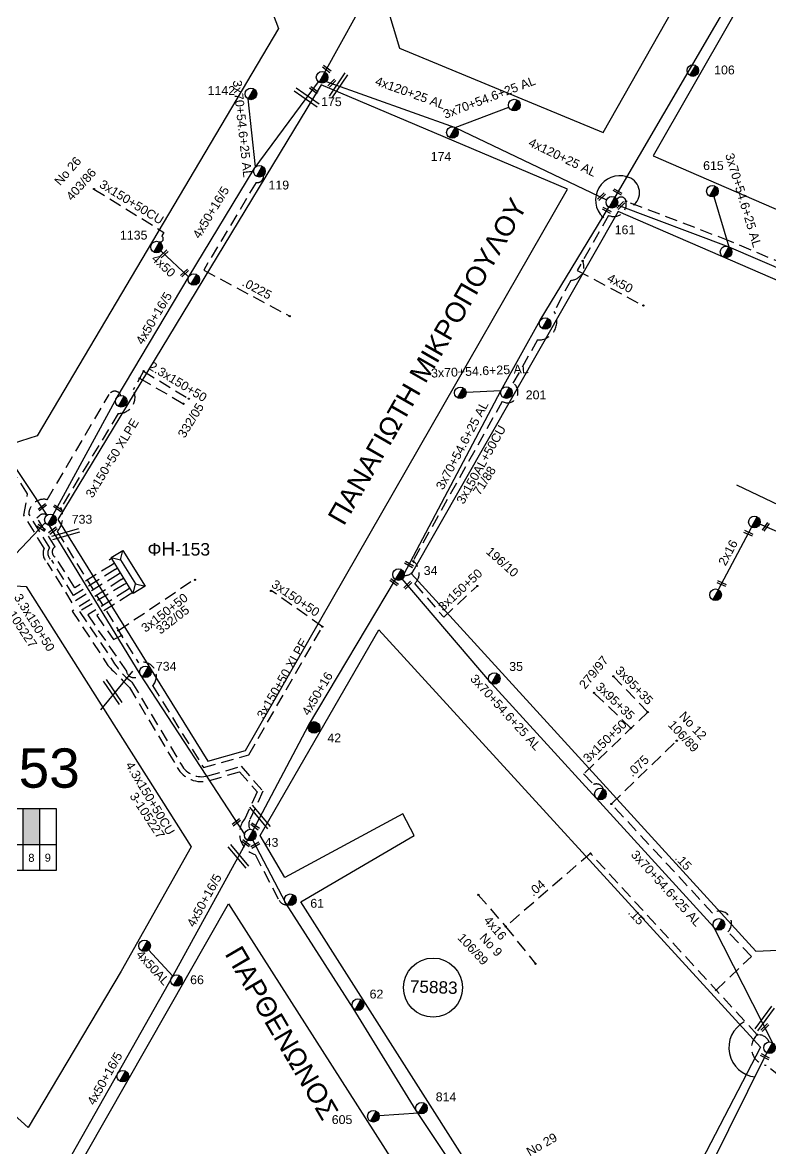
# Model space of a CAD drawing. Header units: millimetres. Extents: x 7477 to 9676, y 1828 to 2857.
# Drawn here: x 8486.6 to 8638.7, y 2228.9 to 2457.9 of the extents above; entities that cross this region are included whole.
import ezdxf
from ezdxf.enums import TextEntityAlignment as Align

# ---------------------------------------------------------------- set-up
doc = ezdxf.new("R2010")
doc.units = ezdxf.units.MM
doc.linetypes.add('DASHED', pattern=[19.05, 12.7, -6.35])
for name, color, linetype, lineweight in [('.0225', 7, 'DASHED', 30), ('.04', 7, 'DASHED', 30), ('.075', 7, 'Continuous', 30), ('.15', 7, 'Continuous', 30), ('2x16', 7, 'Continuous', 30), ('3x150+50', 7, 'Continuous', 30), ('3x150+50 XLPE', 7, 'SYN_LINE', 30), ('3x150+50CU', 7, 'Continuous', 30), ('3x150AL+50CU', 7, 'Continuous', 30), ('3x150AL+50CUXLPE', 7, 'Continuous', 30), ('3x70+54.6+25 AL', 7, 'SYN_LINE', 30), ('3x95+35', 7, 'Continuous', 30), ('4x120+25 AL', 7, 'SYN_LINE', 30), ('4x16', 7, 'Continuous', 30), ('4x50', 7, 'Continuous', 30), ('4x50+16', 7, 'Continuous', 30), ('4x50+16_5', 7, 'Continuous', 30), ('4x50+16AL', 7, 'Continuous', 30), ('4x50AL', 7, 'Continuous', 30), ('text διευθύνσεων', 250, 'Continuous', 30), ('Υπόβαθρο ΔΕΗ', 7, 'Continuous', 30)]:
    doc.layers.add(name, color=color, linetype=linetype, lineweight=lineweight)
for name, color, linetype in [('Pillar OTE', 7, 'Continuous'), ('TEXT ΚΑΛΩΔΙΩΝ', 7, 'Continuous'), ('Άγνωστα', 7, 'Continuous'), ('ΑΓΝΩΣΤΟ ΕΝΑΕΡΙΟ ΚΑΛΩΔΙΟ', 7, 'Continuous'), ('ΑΓΝΩΣΤΟ ΥΠΟΓΕΙΟ ΚΑΛΩΔΙΟ', 7, 'DASHED'), ('Καλώδια ΧΤ   3x150+50CU', 7, 'DASHED'), ('Καλώδια ΧΤ   3x150AL+50CU', 7, 'DASHED'), ('Μηχανική τομή', 7, 'Continuous'), ('Στύλος Ξύλινος', 7, 'Continuous'), ('Στύλος Ξύλινος @ 1', 7, 'Continuous'), ('Στύλος ΦΜ', 7, 'Continuous'), ('Στύλος ΦΜ @ 1', 7, 'Continuous'), ('Συνδέσεις', 7, 'Continuous'), ('Τομή', 7, 'Continuous'), ('Υποσταθμός πόλεως', 7, 'Continuous')]:
    doc.layers.add(name, color=color, linetype=linetype)
doc.styles.add('arial', font='ARIAL.TTF')
doc.styles.get("Standard").update_dxf_attribs({"font": 'ARIAL.TTF'})
doc.linetypes.add('SYN_LINE', pattern='A,0.5,-0.0001,["/\\/\\/\\/",Standard,S=0.1,R=0,X=0,Y=-0.05],-0.25', length=0.7501)

# ---------------------------------------------------------------- blocks, each defined once
blk = doc.blocks.new('ΥΠΑΡΧΩΝ ΤΣΙΜΕΝΤΕΝΙΟΣ ΣΤΥΛΟΣ')
at = {"layer": 'Στύλος ΦΜ'}
blk.add_hatch(color=7, dxfattribs=at).paths.add_polyline_path([(-1.29, -2.28, 0.574793), (2.62, 0, 0.268822), (1.3, 2.27)])
at = {"layer": 'Στύλος ΦΜ', "color": 7}
blk.add_line((-1.29, -2.28), (1.3, 2.27), dxfattribs=at)
blk.add_circle((0, 0), 2.62, dxfattribs=at)
at = {"layer": 'Στύλος ΦΜ', "flags": 4}
for tag, p in [('ΑΡΙΘΜΟΣ', (-4.68, 8.05)), ('ΤΥΠΟΣ', (-4.91, 3.03))]:
    blk.add_attdef(tag, p, '', height=4, dxfattribs=at)
blk = doc.blocks.new('ΥΠΟΣΤΑΘΜΟΣ ΠΟΛΕΩΣ 8 ΑΝΑΧΩΡΗΣΕΩΝ')
at = {"layer": 'Υποσταθμός πόλεως', "linetype": 'Continuous', "ltscale": 40}
for p, q in [((-8.18, -2.82), (-8.18, -4)), ((-5.9, -2.82), (-5.9, -4)), ((-3.55, -2.82), (-3.55, -4)), ((-1.28, -2.82), (-1.28, -4)), ((1.23, -2.82), (1.23, -4)), ((3.56, -2.82), (3.56, -4)), ((6.03, -2.82), (6.03, -4)), ((8.16, -2.82), (8.16, -4))]:
    blk.add_line(p, q, dxfattribs=at)
blk.add_lwpolyline([(-8.57, 2.82), (8.57, 2.82), (8.57, -2.82), (-8.57, -2.82)], close=True, dxfattribs=at)
for points in [[(-5.75, 0), (-8.57, 2.82)], [(5.75, 0), (8.57, 2.82)], [(-8.57, -2.82), (-5.75, 0)], [(-5.75, 0), (5.75, 0)], [(8.57, -2.82), (5.75, 0)]]:
    blk.add_lwpolyline(points, dxfattribs=at)
at = {"layer": 'Υποσταθμός πόλεως', "linetype": 'SYN_LINE', "ltscale": 40, "flags": 1}
for tag, p in [('ΜΕΤΑΣΧΗΜΑΤΙΣΜΟΣ', (9.59, 1.44)), ('ΙΣΧΥΣ', (9.57, -1.35)), ('ΑΡΙΘΜΟΣ', (9.69, -4.07))]:
    blk.add_attdef(tag, p, '', height=1.8, dxfattribs=at)
blk = doc.blocks.new('ΥΠΑΡΧΩΝ ΞΥΛΙΝΟΣ ΣΤΥΛΟΣ')
at = {"layer": 'Στύλος Ξύλινος'}
h = blk.add_hatch(color=7, dxfattribs=at)
h.paths.add_polyline_path([(-2.62, 0, 0.270008), (-1.29, -2.28), (1.3, 2.27, 0.576266)])
h.paths.add_polyline_path([(-1.29, -2.28, 0.574793), (2.62, 0, 0.268822), (1.3, 2.27)])
at = {"layer": 'Στύλος Ξύλινος', "color": 7}
blk.add_line((-1.29, -2.28), (1.3, 2.27), dxfattribs=at)
blk.add_circle((0, 0), 2.62, dxfattribs=at)
at = {"layer": 'Στύλος Ξύλινος', "flags": 4}
for tag, p in [('ΑΡΙΘΜΟΣ', (-4.91, 8.6)), ('ΤΥΠΟΣ', (-4.85, 3.39))]:
    blk.add_attdef(tag, p, '', height=4, dxfattribs=at)
blk = doc.blocks.new('ΜΗΧΑΝΙΚΗ ΤΟΜΗ')
at = {"layer": 'Μηχανική τομή', "ltscale": 40}
for p, q in [((-1.89, 0.78), (5.69, 0.78)), ((-1.89, -0.77), (5.69, -0.77))]:
    blk.add_line(p, q, dxfattribs=at)
blk = doc.blocks.new('ΤΟΜΗ')
at = {"layer": 'Τομή', "ltscale": 40}
for p, q in [((-5.68, 0), (17.06, 0)), ((-5.68, -2.77), (17.06, -2.77))]:
    blk.add_line(p, q, dxfattribs=at)
blk = doc.blocks.new('_ΣΥΝΔΕΣΗ')
at = {"layer": 'Συνδέσεις', "linetype": 'SYN_LINE', "ltscale": 40}
blk.add_hatch(color=256, dxfattribs=at).paths.add_polyline_path([(0.5, -0.01, 1), (-0.5, -0.01, 1)])
at = {"layer": 'Συνδέσεις'}
blk.add_circle((0, -0.01), 0.5, dxfattribs=at)

msp = doc.modelspace()

# ---------------------------------------------------------------- hatches: boundary and pattern name
at = {"layer": 'Καλώδια ΧΤ   3x150AL+50CU', "linetype": 'DASHED', "lineweight": -3, "ltscale": 0.2}
h = msp.add_hatch(color=62, dxfattribs=at)
h.dxf.hatch_style = 1
h.paths.add_polyline_path([(8489.96, 2298.09), (8486.66, 2298.09), (8486.66, 2290.72), (8489.96, 2290.72)])

# ---------------------------------------------------------------- linework, layer by layer
at = {"layer": '.0225', "color": 173, "linetype": 'DASHED', "lineweight": -3, "ltscale": 0.2}
msp.add_lwpolyline([(8535.63, 2426.83, -0.487921), (8534.09, 2425.34), (8523.45, 2407.54), (8540.93, 2398.19)], format="xyb", dxfattribs=at)
at = {"layer": '.04', "color": 1, "linetype": 'DASHED', "lineweight": -3, "ltscale": 0.2}
msp.add_lwpolyline([(8602.08, 2288.93), (8584.83, 2274.06)], dxfattribs=at)
at = {"layer": '.075', "color": 1, "linetype": 'DASHED', "lineweight": -3, "ltscale": 0.2}
msp.add_lwpolyline([(8606.33, 2298.98), (8619.62, 2311.84)], dxfattribs=at)
at = {"layer": '.15', "color": 1, "linetype": 'DASHED', "lineweight": -3, "ltscale": 0.2}
for points in [[(8627.63, 2261.14), (8634.81, 2267.99), (8630.03, 2272.99, 0.908241), (8626.92, 2276.77), (8606.33, 2298.98)], [(8638.42, 2250.6, 0.313615), (8635.99, 2252.05), (8602.08, 2288.93)]]:
    msp.add_lwpolyline(points, format="xyb", dxfattribs=at)
at = {"layer": '2x16', "color": 6, "linetype": 'Continuous', "lineweight": -3, "ltscale": 0.2}
msp.add_lwpolyline([(8634.83, 2355.29), (8628.06, 2342.56)], dxfattribs=at)
at = {"layer": '3x150+50', "color": 62, "linetype": 'DASHED', "lineweight": -3, "ltscale": 0.2}
msp.add_lwpolyline([(8506.03, 2345.66), (8496.74, 2339.9), (8491.7, 2348.04, -0.344717), (8491.03, 2351.01), (8486.87, 2357.73), (8487.66, 2362.07), (8471.95, 2385.68, 0.44109), (8472.3, 2389.56, -1.087891)], format="xyb", dxfattribs=at)
at = {"layer": '3x150+50', "color": 30, "linetype": 'DASHED', "lineweight": -3, "ltscale": 0.2}
for points in [[(8511.23, 2386.98), (8520.41, 2381.4)], [(8510.43, 2385.54), (8519.35, 2380.37)], [(8506.11, 2334.27), (8521.79, 2344.81)], [(8547.57, 2335.03), (8537.16, 2342.4)]]:
    msp.add_lwpolyline(points, dxfattribs=at)
at = {"layer": '3x150+50', "color": 173, "linetype": 'DASHED', "lineweight": -3, "ltscale": 0.2}
msp.add_lwpolyline([(8505.44, 2346.63), (8496.99, 2341.39), (8492.55, 2348.57, -0.456822), (8492.15, 2351.1), (8487.88, 2358, -0.467319), (8491.63, 2360.86), (8504.23, 2382.27, -0.637221), (8506.6, 2382.04)], format="xyb", dxfattribs=at)
at = {"layer": '3x150+50', "color": 6, "linetype": 'DASHED', "lineweight": -3, "ltscale": 0.2}
msp.add_lwpolyline([(8504.81, 2347.63), (8497.22, 2342.92), (8493.4, 2349.09, -0.603161), (8493.22, 2351.28), (8489.55, 2357.19), (8490, 2357.59, -0.325251), (8491.61, 2357.72, -2.268976)], format="xyb", dxfattribs=at)
at = {"layer": '3x150+50', "color": 30, "linetype": 'DASHED', "lineweight": -3, "ltscale": 0.2}
msp.add_lwpolyline([(8566.08, 2348.31, -0.462224), (8566.35, 2343.77), (8572.26, 2336.97), (8579.06, 2343.3)], format="xyb", dxfattribs=at)
at = {"layer": '3x150+50', "color": 151, "linetype": 'DASHED', "lineweight": -3, "ltscale": 0.2}
msp.add_lwpolyline([(8613.72, 2317.68), (8600.64, 2305.08), (8602.71, 2302.93, -0.443595), (8604.68, 2302.04, 22.027892)], format="xyb", dxfattribs=at)
at = {"layer": '3x150+50 XLPE', "color": 30, "linetype": 'DASHED', "lineweight": -3, "ltscale": 0.2}
msp.add_lwpolyline([(8511.23, 2386.98), (8509.14, 2383.19, -0.568018), (8506.08, 2378.41), (8494.4, 2359.24, -0.294129), (8493.65, 2354.36), (8510.19, 2327.68, -0.77468), (8513.06, 2323.05), (8523.4, 2306.38), (8532.64, 2308.99), (8547.57, 2335.03)], format="xyb", dxfattribs=at)
at = {"layer": '3x150+50CU', "color": 173, "linetype": 'DASHED', "lineweight": -3, "ltscale": 0.2}
msp.add_lwpolyline([(8501.14, 2424.03), (8515.37, 2415.2), (8514.92, 2414.48, -0.889443), (8514.38, 2413.3, 335.978565)], format="xyb", dxfattribs=at)
at = {"layer": '3x150+50CU', "color": 27, "linetype": 'DASHED', "lineweight": -3, "ltscale": 0.2}
msp.add_lwpolyline([(8506.69, 2344.6), (8496.74, 2338.21), (8503.99, 2327.13, 0.004605), (8508.37, 2322.66), (8518.06, 2306.43, 0.351022), (8524.62, 2303.75), (8530.72, 2305.51), (8534.29, 2301.42), (8531.87, 2296.07, 0.541761), (8533.89, 2288.68), (8538.76, 2279.42, 0.306806), (8540.48, 2278.5)], format="xyb", dxfattribs=at)
at = {"layer": '3x150+50CU', "color": 151, "linetype": 'DASHED', "lineweight": -3, "ltscale": 0.2}
msp.add_lwpolyline([(8507.31, 2343.6), (8498.19, 2338.14), (8504.71, 2328.51, 0.10664), (8508.86, 2323.78), (8518.92, 2306.94, 0.339336), (8524.28, 2304.69), (8531.06, 2306.64), (8535.47, 2301.6), (8532.78, 2295.66, 0.238157), (8532.86, 2293.83)], format="xyb", dxfattribs=at)
at = {"layer": '3x150+50CU', "color": 85, "linetype": 'DASHED', "lineweight": -3, "ltscale": 0.2}
msp.add_lwpolyline([(8507.96, 2342.56), (8499.86, 2337.42), (8507.76, 2325.98, 0.716963), (8510.51, 2325.41)], format="xyb", dxfattribs=at)
at = {"layer": '3x150+50CU', "color": 30, "linetype": 'DASHED', "lineweight": -3, "ltscale": 0.2}
msp.add_lwpolyline([(8508.52, 2341.65), (8501.69, 2337.31), (8505.11, 2332.41), (8506.73, 2333.25)], dxfattribs=at)
at = {"layer": '3x150AL+50CU', "color": 30, "linetype": 'DASHED', "lineweight": -3, "ltscale": 0.2}
msp.add_lwpolyline([(8600.5, 2409.41, -0.519489), (8598.11, 2405.46), (8594.68, 2399.15, -0.599367), (8591.33, 2393.33), (8586.33, 2384.56, -0.973265), (8584.12, 2380.83), (8566.01, 2348.44, -0.632499), (8564.22, 2345.47, 1.837958)], format="xyb", dxfattribs=at)
at = {"layer": '3x150AL+50CUXLPE', "color": 1, "linetype": 'DASHED', "lineweight": -3, "ltscale": 0.2}
msp.add_lwpolyline([(8705.99, 2166.69), (8714.36, 2161.28), (8726.8, 2180.49), (8720.96, 2185.13), (8718.41, 2184.6), (8697.06, 2201.56), (8692.56, 2201.95), (8657.9, 2229.4, 0.443398), (8652.48, 2233.94), (8637.83, 2245.85, -0.627492), (8635.99, 2252.05, 0.627492)], format="xyb", dxfattribs=at)
at = {"layer": '3x70+54.6+25 AL', "color": 5, "linetype": 'SYN_LINE', "lineweight": -3, "ltscale": 15}
msp.add_lwpolyline([(8548.1, 2447.78), (8557.8, 2465.33)], dxfattribs=at)
at = {"layer": '3x70+54.6+25 AL', "color": 173, "linetype": 'SYN_LINE', "lineweight": -3, "ltscale": 15}
msp.add_lwpolyline([(8534, 2428.52), (8532.48, 2442.36)], dxfattribs=at)
at = {"layer": '3x70+54.6+25 AL', "color": 27, "linetype": 'SYN_LINE', "lineweight": -3, "ltscale": 15}
for points in [[(8574.59, 2436.54), (8585.5, 2440.68)], [(8607.5, 2420.83), (8630.23, 2412.25), (8654.45, 2401.87), (8677.72, 2391.74), (8689.82, 2385.86)]]:
    msp.add_lwpolyline(points, dxfattribs=at)
at = {"layer": '3x70+54.6+25 AL', "color": 30, "linetype": 'SYN_LINE', "lineweight": -3, "ltscale": 10}
msp.add_lwpolyline([(8630.3, 2412.23), (8627.21, 2422.47)], dxfattribs=at)
at = {"layer": '3x70+54.6+25 AL', "color": 30, "linetype": 'SYN_LINE', "lineweight": -3, "ltscale": 15}
msp.add_lwpolyline([(8564.22, 2345.81), (8583.86, 2382.96), (8591.88, 2397.34), (8605.83, 2420.32)], dxfattribs=at)
at = {"layer": '3x70+54.6+25 AL', "color": 62, "linetype": 'SYN_LINE', "lineweight": -3, "ltscale": 15}
msp.add_lwpolyline([(8491.63, 2357.73), (8483.11, 2370.56), (8471.1, 2388.87)], dxfattribs=at)
at = {"layer": '3x70+54.6+25 AL', "color": 30, "linetype": 'SYN_LINE', "lineweight": -3, "ltscale": 8}
msp.add_lwpolyline([(8583.86, 2382.96), (8576.78, 2382.63)], dxfattribs=at)
at = {"layer": '3x70+54.6+25 AL', "color": 6, "linetype": 'SYN_LINE', "lineweight": -3, "ltscale": 15}
for points in [[(8491.25, 2356.16), (8463.46, 2326.9), (8454.28, 2314.73), (8444.55, 2301.14), (8425.46, 2276.89)], [(8678.47, 2335.77), (8667.52, 2342.01), (8654.69, 2348.02), (8636.49, 2355.85)]]:
    msp.add_lwpolyline(points, dxfattribs=at)
at = {"layer": '3x70+54.6+25 AL', "color": 27, "linetype": 'Continuous', "lineweight": -3, "ltscale": 15}
for points in [[(8510.51, 2325.41), (8492.1, 2355.58)], [(8531.91, 2292.72), (8510.51, 2325.41)]]:
    msp.add_lwpolyline(points, dxfattribs=at)
at = {"layer": '3x70+54.6+25 AL', "color": 151, "linetype": 'SYN_LINE', "lineweight": -3, "ltscale": 15}
msp.add_lwpolyline([(8639.08, 2250.45), (8627.13, 2273.96), (8603.26, 2300.19), (8581.95, 2323.46), (8563.82, 2344.74)], dxfattribs=at)
at = {"layer": '3x95+35', "color": 151, "linetype": 'DASHED', "lineweight": -3, "ltscale": 0.2}
for points in [[(8613.72, 2317.68), (8606.73, 2324.93)], [(8610.3, 2314.38), (8602.78, 2321.58)]]:
    msp.add_lwpolyline(points, dxfattribs=at)
at = {"layer": '4x120+25 AL', "color": 30, "linetype": 'SYN_LINE', "lineweight": -3, "ltscale": 15}
msp.add_lwpolyline([(8637.17, 2474.07), (8607.02, 2422.35)], dxfattribs=at)
at = {"layer": '4x120+25 AL', "color": 27, "linetype": 'SYN_LINE', "lineweight": -3, "ltscale": 15}
msp.add_lwpolyline([(8548.32, 2445.9), (8574.59, 2436.54), (8605.37, 2421.84)], dxfattribs=at)
at = {"layer": '4x16', "color": 1, "linetype": 'DASHED', "lineweight": -3, "ltscale": 0.2}
msp.add_lwpolyline([(8579.27, 2280.52), (8584.82, 2274.07), (8590.91, 2266.49)], dxfattribs=at)
at = {"layer": '4x16', "color": 27, "linetype": 'Continuous', "lineweight": -3, "ltscale": 0.2}
msp.add_lwpolyline([(8567.14, 2236.11), (8559.12, 2235.56)], dxfattribs=at)
at = {"layer": '4x50', "color": 30, "linetype": 'DASHED', "lineweight": -3, "ltscale": 0.2}
msp.add_lwpolyline([(8609.31, 2421.52, -0.60996), (8605.76, 2418.67), (8599.4, 2407.47), (8612.83, 2400.34)], format="xyb", dxfattribs=at)
at = {"layer": '4x50', "color": 173, "linetype": 'Continuous', "lineweight": -3, "ltscale": 0.2}
msp.add_lwpolyline([(8520.39, 2406.16), (8514.74, 2411.43)], dxfattribs=at)
at = {"layer": '4x50+16', "color": 151, "linetype": 'Continuous', "lineweight": -3, "ltscale": 0.2}
msp.add_lwpolyline([(8533.49, 2293.67), (8544.77, 2314.95), (8562.47, 2344.61)], dxfattribs=at)
at = {"layer": '4x50+16_5', "color": 173, "linetype": 'Continuous', "lineweight": -3, "ltscale": 0.2}
msp.add_lwpolyline([(8492.86, 2357.77), (8505.83, 2381.68), (8520.47, 2406.29), (8533.7, 2428.12), (8546.81, 2445.81)], dxfattribs=at)
at = {"layer": '4x50+16_5', "color": 2, "linetype": 'Continuous', "lineweight": -3, "ltscale": 0.2}
msp.add_lwpolyline([(8495.82, 2226.2), (8517.14, 2263.99), (8532.33, 2291.63)], dxfattribs=at)
at = {"layer": '4x50+16AL', "color": 1, "lineweight": -3, "ltscale": 0.2}
msp.add_lwpolyline([(8604.32, 2184.04), (8622.48, 2217.21), (8637.97, 2248.37)], dxfattribs=at)
at = {"layer": '4x50AL', "color": 2, "linetype": 'Continuous', "lineweight": -3, "ltscale": 0.2}
msp.add_lwpolyline([(8512.25, 2269.31), (8517.14, 2263.99)], dxfattribs=at)
at = {"layer": 'Pillar OTE', "lineweight": -3, "ltscale": 40}
for points in [[(8463.1, 2285.45), (8463.1, 2298.09), (8493.44, 2298.09), (8493.44, 2285.42), (8463.1, 2285.45)], [(8486.73, 2285.43), (8486.73, 2298.09)], [(8490.12, 2285.43), (8490.12, 2298.09)], [(8463.1, 2290.74), (8493.44, 2290.71)]]:
    msp.add_lwpolyline(points, dxfattribs=at)
at = {"layer": 'ΑΓΝΩΣΤΟ ΕΝΑΕΡΙΟ ΚΑΛΩΔΙΟ', "color": 27, "linetype": 'Continuous', "lineweight": -3, "ltscale": 0.2}
msp.add_lwpolyline([(8588.24, 2204.16), (8566.64, 2236.67), (8553.84, 2257.49), (8540.13, 2278.8), (8533.45, 2291.61)], dxfattribs=at)
at = {"layer": 'ΑΓΝΩΣΤΟ ΥΠΟΓΕΙΟ ΚΑΛΩΔΙΟ', "color": 30, "linetype": 'DASHED', "lineweight": -3, "ltscale": 0.2}
msp.add_lwpolyline([(8694.28, 2385.41, 0.611919), (8690.61, 2386.92), (8655.75, 2402.64), (8630.39, 2413.45), (8609.31, 2421.52, 0.736538), (8607.47, 2421.9, 1.688334)], format="xyb", dxfattribs=at)
at = {"layer": 'Καλώδια ΧΤ   3x150+50CU', "color": 7, "linetype": 'Continuous', "ltscale": 0.2}
msp.add_line((8508.95, 2325.97), (8502.49, 2318.1), dxfattribs=at)
msp.add_arc((8636.18, 2249.41), 5.97, 118.4842, 264.318, dxfattribs=at)
at = {"layer": 'Υπόβαθρο ΔΕΗ', "lineweight": -3}
for points in [[(8655.63, 2525.39), (8609.59, 2549.75), (8559.58, 2464.89), (8563.24, 2452.7), (8604.68, 2435.51)], [(8722.69, 2428.05), (8638.73, 2472.67), (8614.8, 2430.75), (8704.32, 2391.92)], [(8597.43, 2423.98), (8547.3, 2445.2), (8493.81, 2356.8), (8524.27, 2307.66), (8531.97, 2309.84)], [(8563.95, 2296.98), (8539.93, 2284.03), (8534.9, 2292.6), (8559.08, 2334.42), (8636.64, 2249.54), (8605.38, 2189.35), (8600.36, 2189.11), (8543.17, 2279.06), (8566.24, 2292.58)], [(8528.46, 2278.67), (8575.76, 2204.57), (8498.95, 2146.71), (8466.13, 2169.43)]]:
    msp.add_lwpolyline(points, close=True, dxfattribs=at)
msp.add_lwpolyline([(8446.28, 2432.86), (8420.51, 2473.08, 0.28765), (8438.11, 2512.98), (8444.09, 2515.95), (8444.44, 2516.02), (8533.43, 2470.45), (8538.68, 2456.69), (8489.6, 2373.84), (8484.5, 2372.2)], format="xyb", close=True, dxfattribs=at)
for points in [[(8680.43, 2340.65), (8698.62, 2380.11), (8607.72, 2419.44), (8565.69, 2345.79), (8635.67, 2269.03), (8647.61, 2269.61), (8677.43, 2334.39)], [(8680.39, 2340.67), (8631.87, 2363.79)], [(8432.8, 2282.82), (8480.45, 2343.64), (8487.37, 2343.2), (8520.9, 2290.29), (8506.7, 2265.01), (8487.76, 2233.16), (8432.8, 2282.82)]]:
    msp.add_lwpolyline(points, dxfattribs=at)
msp.add_circle((8570.08, 2261.65), 6, dxfattribs=at)
for centre, radius, start, end in [((8608.04, 2421.79), 4.93, 73.2418, 225.4807), ((8608.78, 2423.3), 3.28, 312.3016, 78.2341)]:
    msp.add_arc(centre, radius, start, end, dxfattribs=at)

# ---------------------------------------------------------------- block references
at = {"layer": 'Μηχανική τομή', "lineweight": -3, "zscale": 0.4999999999999997}
for p, xscale, yscale, rotation in [((8548.08, 2448.76), 0.2499999999999463, 0.2499999999999463, 323.4164635786576), ((8549.19, 2445.24), 0.2499999999999463, 0.2499999999999463, 44.8602561409818), ((8545.48, 2444.46), 0.2499999999999463, 0.2499999999999463, 323.4164635786576), ((8604, 2422.14), 0.2499999999999463, 0.2499999999999463, 44.8602561409818), ((8608.04, 2423.17), 0.2499999999999463, 0.2499999999999463, 150.6550577237379), ((8605.83, 2419.43), 0.2499999999999463, 0.2499999999999463, 150.6550577237379), ((8607.9, 2420.33), 0.2499999999999463, 0.2499999999999463, 44.8602561409818), ((8515.73, 2411.17), 0.2499999999999462, 0.2499999999999462, 223.2922000823412), ((8519.91, 2407.27), 0.2499999999999462, 0.2499999999999462, 223.2922000823412), ((8491.01, 2359.59), 0.2499999999999462, 0.2499999999999462, 217.5586276398759), ((8494.16, 2358.79), 0.2499999999999462, 0.2499999999999462, 144.6833840581378), ((8637.51, 2354.95), 0.2499999999999463, 0.2499999999999463, 55.80494535832628), ((8490.82, 2354.84), 0.2499999999999462, 0.2499999999999462, 144.6833840581378), ((8493.17, 2354.8), 0.2499999999999461, 0.2499999999999461, 217.5586276398759), ((8633.73, 2354.26), 0.2499999999999463, 0.2499999999999463, 336.066343235186), ((8565.61, 2347.42), 0.2499999999999463, 0.2499999999999463, 150.6550577237379), ((8562.55, 2343.77), 0.2499999999999462, 0.2499999999999462, 143.5847412514955), ((8564.64, 2343.13), 0.2499999999999463, 0.2499999999999463, 44.8602561409818), ((8628.29, 2344.03), 0.2499999999999463, 0.2499999999999463, 336.066343235186), ((8530.45, 2295.52), 0.2499999999999461, 0.2499999999999461, 217.5586276398759), ((8534.29, 2294.11), 0.2499999999999462, 0.2499999999999462, 143.5847412514955), ((8532.43, 2290.67), 0.2499999999999462, 0.2499999999999462, 143.5847412514955), ((8533.53, 2290.41), 0.2499999999999463, 0.2499999999999463, 29.64516057065391), ((8637.18, 2253.2), 0.2499999999999463, 0.2499999999999463, 44.16273323783079), ((8638, 2247.34), 0.2499999999999463, 0.2499999999999463, 150.6550577237379)]:
    msp.add_blockref('ΜΗΧΑΝΙΚΗ ΤΟΜΗ', p, dxfattribs=dict(at, xscale=xscale, yscale=yscale, rotation=rotation))
at = {"layer": 'Στύλος Ξύλινος @ 1', "lineweight": -3, "ltscale": 40}
ref = msp.add_blockref('ΥΠΑΡΧΩΝ ΞΥΛΙΝΟΣ ΣΤΥΛΟΣ', (8545.88, 2314.54), dxfattribs=dict(at, xscale=0.4499999999998181, yscale=0.4499999999998181, zscale=0.4499999999998181))
ref.add_attrib('ΤΥΠΟΣ', '42', (8548.59, 2311.51), dxfattribs={"layer": 'Στύλος Ξύλινος', "height": 1.8, "flags": 4})
at = {"layer": 'Στύλος ΦΜ @ 1', "lineweight": -3, "ltscale": 40}
ref = msp.add_blockref('ΥΠΑΡΧΩΝ ΤΣΙΜΕΝΤΕΝΙΟΣ ΣΤΥΛΟΣ', (8547.52, 2446.75), dxfattribs=dict(at, xscale=0.4499999999998181, yscale=0.4499999999998181, zscale=0.4499999999998181))
ref.add_attrib('ΤΥΠΟΣ', '175', (8547.31, 2440.89), dxfattribs={"layer": 'Στύλος ΦΜ', "height": 1.8, "flags": 4})
ref = msp.add_blockref('ΥΠΑΡΧΩΝ ΤΣΙΜΕΝΤΕΝΙΟΣ ΣΤΥΛΟΣ', (8622.89, 2448.12), dxfattribs=dict(at, xscale=0.449999999999818, yscale=0.449999999999818, zscale=0.449999999999818))
ref.add_attrib('ΤΥΠΟΣ', '106', (8627.22, 2447.34), dxfattribs={"layer": 'Στύλος ΦΜ', "height": 1.8, "rotation": 360, "flags": 4})
ref = msp.add_blockref('ΥΠΑΡΧΩΝ ΤΣΙΜΕΝΤΕΝΙΟΣ ΣΤΥΛΟΣ', (8533.06, 2443.38), dxfattribs=dict(at, xscale=0.4499999999998455, yscale=0.4499999999998455, zscale=0.4499999999998455))
ref.add_attrib('ΤΥΠΟΣ', '1142', (8524.24, 2443.16), dxfattribs={"layer": 'Στύλος ΦΜ', "height": 1.8, "flags": 4})
for p, xscale, yscale, zscale in [((8586.6, 2441.1), 0.4499999999998181, 0.4499999999998181, 0.4499999999998181), ((8629.65, 2411.23), 0.4499999999998181, 0.4499999999998181, 0.4499999999998181), ((8521.44, 2405.63), 0.4499999999998181, 0.4499999999998181, 0.4499999999998181), ((8592.86, 2396.69), 0.449999999999818, 0.449999999999818, 0.449999999999818), ((8575.61, 2382.58), 0.449999999999818, 0.449999999999818, 0.449999999999818), ((8506.68, 2380.87), 0.449999999999818, 0.449999999999818, 0.449999999999818), ((8635.41, 2356.32), 0.4499999999998181, 0.4499999999998181, 0.4499999999998181), ((8627.51, 2341.52), 0.449999999999818, 0.449999999999818, 0.449999999999818), ((8604.1, 2301.01), 0.4499999999998181, 0.4499999999998181, 0.4499999999998181), ((8628.19, 2274.49), 0.4499999999998181, 0.4499999999998181, 0.4499999999998181), ((8511.42, 2270.14), 0.4499999999998181, 0.4499999999998181, 0.4499999999998181), ((8638.49, 2249.42), 0.4499999999998181, 0.4499999999998181, 0.4499999999998181), ((8506.99, 2243.63), 0.4499999999998181, 0.4499999999998181, 0.4499999999998181)]:
    msp.add_blockref('ΥΠΑΡΧΩΝ ΤΣΙΜΕΝΤΕΝΙΟΣ ΣΤΥΛΟΣ', p, dxfattribs=dict(at, xscale=xscale, yscale=yscale, zscale=zscale))
ref = msp.add_blockref('ΥΠΑΡΧΩΝ ΤΣΙΜΕΝΤΕΝΙΟΣ ΣΤΥΛΟΣ', (8574, 2435.52), dxfattribs=dict(at, xscale=0.4499999999998181, yscale=0.4499999999998181, zscale=0.4499999999998181))
ref.add_attrib('ΤΥΠΟΣ', '174', (8569.6, 2429.76), dxfattribs={"layer": 'Στύλος ΦΜ', "height": 1.8, "rotation": 360, "flags": 4})
ref = msp.add_blockref('ΥΠΑΡΧΩΝ ΤΣΙΜΕΝΤΕΝΙΟΣ ΣΤΥΛΟΣ', (8626.87, 2423.6), dxfattribs=dict(at, xscale=0.4499999999998182, yscale=0.4499999999998182, zscale=0.4499999999998182))
ref.add_attrib('ΤΥΠΟΣ', '615', (8624.98, 2427.89), dxfattribs={"layer": 'Στύλος ΦΜ', "height": 1.8, "flags": 4})
ref = msp.add_blockref('ΥΠΑΡΧΩΝ ΤΣΙΜΕΝΤΕΝΙΟΣ ΣΤΥΛΟΣ', (8534.77, 2427.63), dxfattribs=dict(at, xscale=0.4499999999998181, yscale=0.4499999999998181, zscale=0.4499999999998181))
ref.add_attrib('ΤΥΠΟΣ', '119', (8536.62, 2423.94), dxfattribs={"layer": 'Στύλος ΦΜ', "height": 1.8, "flags": 4})
ref = msp.add_blockref('ΥΠΑΡΧΩΝ ΤΣΙΜΕΝΤΕΝΙΟΣ ΣΤΥΛΟΣ', (8606.44, 2421.33), dxfattribs=dict(at, xscale=0.449999999999818, yscale=0.449999999999818, zscale=0.449999999999818))
ref.add_attrib('ΤΥΠΟΣ', '161', (8607, 2414.85), dxfattribs={"layer": 'Στύλος ΦΜ', "height": 1.8, "rotation": 360, "flags": 4})
ref = msp.add_blockref('ΥΠΑΡΧΩΝ ΤΣΙΜΕΝΤΕΝΙΟΣ ΣΤΥΛΟΣ', (8513.88, 2412.23), dxfattribs=dict(at, xscale=0.449999999999743, yscale=0.449999999999743, zscale=0.449999999999743))
ref.add_attrib('ΤΥΠΟΣ', '1135', (8506.42, 2413.76), dxfattribs={"layer": 'Στύλος ΦΜ', "height": 1.8, "flags": 4})
ref = msp.add_blockref('ΥΠΑΡΧΩΝ ΤΣΙΜΕΝΤΕΝΙΟΣ ΣΤΥΛΟΣ', (8584.99, 2382.63), dxfattribs=dict(at, xscale=0.449999999999818, yscale=0.449999999999818, zscale=0.449999999999818))
ref.add_attrib('ΤΥΠΟΣ', '201', (8588.92, 2381.27), dxfattribs={"layer": 'Στύλος ΦΜ', "height": 1.8, "rotation": 360, "flags": 4})
ref = msp.add_blockref('ΥΠΑΡΧΩΝ ΤΣΙΜΕΝΤΕΝΙΟΣ ΣΤΥΛΟΣ', (8492.28, 2356.75), dxfattribs=dict(at, xscale=0.449999999999818, yscale=0.449999999999818, zscale=0.449999999999818))
ref.add_attrib('ΤΥΠΟΣ', '733', (8496.61, 2355.97), dxfattribs={"layer": 'Στύλος ΦΜ', "height": 1.8, "rotation": 360, "flags": 4})
ref = msp.add_blockref('ΥΠΑΡΧΩΝ ΤΣΙΜΕΝΤΕΝΙΟΣ ΣΤΥΛΟΣ', (8563.05, 2345.63), dxfattribs=dict(at, xscale=0.4499999999998181, yscale=0.4499999999998181, zscale=0.4499999999998181))
ref.add_attrib('ΤΥΠΟΣ', '34', (8568.18, 2345.54), dxfattribs={"layer": 'Στύλος ΦΜ', "height": 1.8, "flags": 4})
ref = msp.add_blockref('ΥΠΑΡΧΩΝ ΤΣΙΜΕΝΤΕΝΙΟΣ ΣΤΥΛΟΣ', (8511.6, 2325.85), dxfattribs=dict(at, xscale=0.4499999999998181, yscale=0.4499999999998181, zscale=0.4499999999998181))
ref.add_attrib('ΤΥΠΟΣ', '734', (8513.72, 2326.08), dxfattribs={"layer": 'Στύλος ΦΜ', "height": 1.8, "flags": 4})
ref = msp.add_blockref('ΥΠΑΡΧΩΝ ΤΣΙΜΕΝΤΕΝΙΟΣ ΣΤΥΛΟΣ', (8582.53, 2324.49), dxfattribs=dict(at, xscale=0.4499999999998181, yscale=0.4499999999998181, zscale=0.4499999999998181))
ref.add_attrib('ΤΥΠΟΣ', '35', (8585.56, 2326.04), dxfattribs={"layer": 'Στύλος ΦΜ', "height": 1.8, "flags": 4})
ref = msp.add_blockref('ΥΠΑΡΧΩΝ ΤΣΙΜΕΝΤΕΝΙΟΣ ΣΤΥΛΟΣ', (8532.91, 2292.65), dxfattribs=dict(at, xscale=0.4499999999998181, yscale=0.4499999999998181, zscale=0.4499999999998181))
ref.add_attrib('ΤΥΠΟΣ', '43', (8535.84, 2290.27), dxfattribs={"layer": 'Στύλος ΦΜ', "height": 1.8, "flags": 4})
ref = msp.add_blockref('ΥΠΑΡΧΩΝ ΤΣΙΜΕΝΤΕΝΙΟΣ ΣΤΥΛΟΣ', (8541.06, 2279.52), dxfattribs=dict(at, xscale=0.4499999999998181, yscale=0.4499999999998181, zscale=0.4499999999998181))
ref.add_attrib('ΤΥΠΟΣ', '61', (8545.12, 2277.88), dxfattribs={"layer": 'Στύλος ΦΜ', "height": 1.8, "flags": 4})
ref = msp.add_blockref('ΥΠΑΡΧΩΝ ΤΣΙΜΕΝΤΕΝΙΟΣ ΣΤΥΛΟΣ', (8517.91, 2263.09), dxfattribs=dict(at, xscale=0.4499999999997972, yscale=0.4499999999997972, zscale=0.4499999999997972))
ref.add_attrib('ΤΥΠΟΣ', '66', (8520.69, 2262.34), dxfattribs={"layer": 'Στύλος ΦΜ', "height": 1.8, "flags": 4})
ref = msp.add_blockref('ΥΠΑΡΧΩΝ ΤΣΙΜΕΝΤΕΝΙΟΣ ΣΤΥΛΟΣ', (8554.81, 2258.17), dxfattribs=dict(at, xscale=0.4499999999998181, yscale=0.4499999999998181, zscale=0.4499999999998181))
ref.add_attrib('ΤΥΠΟΣ', '62', (8557.18, 2259.43), dxfattribs={"layer": 'Στύλος ΦΜ', "height": 1.8, "flags": 4})
ref = msp.add_blockref('ΥΠΑΡΧΩΝ ΤΣΙΜΕΝΤΕΝΙΟΣ ΣΤΥΛΟΣ', (8567.72, 2237.13), dxfattribs=dict(at, xscale=0.4499999999998181, yscale=0.4499999999998181, zscale=0.4499999999998181))
ref.add_attrib('ΤΥΠΟΣ', '814', (8570.62, 2238.52), dxfattribs={"layer": 'Στύλος ΦΜ', "height": 1.8, "flags": 4})
ref = msp.add_blockref('ΥΠΑΡΧΩΝ ΤΣΙΜΕΝΤΕΝΙΟΣ ΣΤΥΛΟΣ', (8557.94, 2235.48), dxfattribs=dict(at, xscale=0.4499999999998181, yscale=0.4499999999998181, zscale=0.4499999999998181))
ref.add_attrib('ΤΥΠΟΣ', '605', (8549.48, 2233.9), dxfattribs={"layer": 'Στύλος ΦΜ', "height": 1.8, "flags": 4})
at = {"layer": 'Συνδέσεις', "lineweight": -3, "xscale": 0.25, "yscale": 0.25, "zscale": 0.25}
for p in [(8609.45, 2426.52), (8501.15, 2424.03), (8609.31, 2421.52), (8610.99, 2420.88), (8604.58, 2418.28), (8600.5, 2409.41), (8612.83, 2400.35), (8540.93, 2398.19), (8511.23, 2386.99), (8510.43, 2385.54), (8520.42, 2381.4), (8519.35, 2380.37), (8566.06, 2348.36), (8521.66, 2344.56), (8537.15, 2342.31), (8579.07, 2343.3), (8506.11, 2334.27), (8506.74, 2333.26), (8547.57, 2335.04), (8606.73, 2324.93), (8602.78, 2321.58), (8613.72, 2317.68), (8610.3, 2314.38), (8619.62, 2311.84), (8606.33, 2298.98), (8602.08, 2288.94), (8579.27, 2280.52), (8584.82, 2274.08), (8590.91, 2266.49), (8627.63, 2261.14), (8635.99, 2252.06)]:
    msp.add_blockref('_ΣΥΝΔΕΣΗ', p, dxfattribs=at)
at = {"layer": 'Τομή', "lineweight": -3}
for p, xscale, yscale, zscale, rotation in [((8551.9, 2446.09), 0.2499999999999996, 0.2499999999999996, 0.2499999999999996, 236.0923327928126), ((8543.42, 2443.77), 0.2499999999999995, 0.2499999999999995, 0.2499999999999995, 325.3758962005762), ((8493.96, 2353.82), 0.2499999999999996, 0.2499999999999996, 0.2499999999999996, 15.71207219035947), ((8504.41, 2323.14), 0.2499999999999996, 0.2499999999999996, 0.2499999999999996, 304.1561289250955), ((8534.21, 2297.67), 0.2499999999999996, 0.2499999999999996, 0.2499999999999996, 309.8687523278959), ((8529.79, 2289.62), 0.2499999999999996, 0.2499999999999996, 0.2499999999999996, 309.8687523278959), ((8636.41, 2254.42), 0.2499999999999996, 0.2499999999999996, 0.2499999999999996, 53.64867218581642)]:
    msp.add_blockref('ΤΟΜΗ', p, dxfattribs=dict(at, xscale=xscale, yscale=yscale, zscale=zscale, rotation=rotation))
at = {"layer": 'Υποσταθμός πόλεως', "lineweight": -3, "xscale": 0.5, "yscale": 0.5, "zscale": 0.5, "rotation": 301.7960431986899}
msp.add_blockref('ΥΠΟΣΤΑΘΜΟΣ ΠΟΛΕΩΣ 8 ΑΝΑΧΩΡΗΣΕΩΝ', (8508.07, 2346.17), dxfattribs=at)

# ---------------------------------------------------------------- texts
at = {"lineweight": -3, "ltscale": 30, "char_height": 1.63, "width": 11.2573, "attachment_point": 1}
for s, insert in [('8', (8487.79, 2288.85)), ('9', (8491.12, 2288.88))]:
    msp.add_mtext(s, dxfattribs=dict(at, insert=insert))
at = {"layer": 'text διευθύνσεων', "color": 7, "lineweight": -3}
msp.add_text('ΠΑΝΑΓΙΩΤΗ ΜΙΚΡΟΠΟΥΛΟΥ', height=4, rotation=60.1645, dxfattribs=at).set_placement((8568.92, 2389), align=Align.MIDDLE_CENTER)
at = {"layer": 'text διευθύνσεων', "color": 7, "lineweight": -3, "ltscale": 40, "insert": (8531.08, 2270.54), "char_height": 4, "width": 94.4586, "attachment_point": 1, "rotation": 300.3105, "style": 'arial'}
msp.add_mtext('ΠΑΡΘΕΝΩΝΟΣ', dxfattribs=at)
at = {"layer": 'TEXT ΚΑΛΩΔΙΩΝ', "linetype": 'Continuous', "lineweight": -3, "ltscale": 0.2}
for s, rotation, p in [('3x70+54.6+25 AL', 276.2428, (8531.34, 2436.3)), ('4x120+25 AL', 340.3907, (8565.46, 2443.6)), ('3x70+54.6+25 AL', 20.7899, (8581.51, 2442.67)), ('4x120+25 AL', 334.4698, (8596.42, 2430.48)), ('3x70+54.6+25 AL', 286.8055, (8633.18, 2421.76)), ('3x150+50CU', 328.1689, (8508.8, 2421.39)), ('4x50+16/5', 58.7726, (8524.91, 2419.29)), ('4x50', 316.9513, (8515.29, 2408.46)), ('4x50', 332.0503, (8608.11, 2404.88)), ('.0225', 331.8687, (8534.3, 2403.78)), ('4x50+16/5', 59.263, (8513.31, 2397.77)), ('2.3x150+50', 328.7169, (8518.21, 2384.85)), ('3x70+54.6+25 AL', 2.655, (8579.59, 2387.04)), ('3x70+54.6+25 AL', 62.1359, (8575.98, 2371.91)), ('3x150+50 XLPE', 58.6408, (8504.83, 2369.33)), ('3x150AL+50CU', 60.7912, (8579.85, 2368.01)), ('2x16', 62.0127, (8630.03, 2350.09)), ('3x150+50', 42.882, (8575.59, 2342.53)), ('3x150+50', 325.6723, (8542.14, 2340.85)), ('3.3x150+50', 301.796, (8489.05, 2335.88)), ('3x150+50', 37.5679, (8515.47, 2337.88)), ('3x150+50 XLPE', 60.1645, (8539.45, 2324.49)), ('3x95+35', 313.9373, (8610.99, 2323.1)), ('4x50+16', 59.1712, (8546.53, 2321.41)), ('3x70+54.6+25 AL', 312.4693, (8584.86, 2317.62)), ('3x95+35', 316.2684, (8607.12, 2319.91)), ('3x150+50', 43.9373, (8605, 2311.77)), ('.075', 44.0503, (8611.75, 2306.73)), ('4.3x150+50CU', 300.8484, (8512.57, 2300.15)), ('3x70+54.6+25 AL', 312.3135, (8617.53, 2281.83)), ('.15', 312.8435, (8620.99, 2287.2)), ('4x50+16/5', 61.2106, (8523.55, 2279.38)), ('.04', 40.7603, (8591.17, 2281.91)), ('.15', 312.594, (8611.42, 2276.11)), ('4x16', 310.7317, (8582.72, 2273.76)), ('4x50AL', 312.5675, (8513.12, 2265.7)), ('4x50+16/5', 60.5734, (8503.33, 2243.16))]:
    msp.add_text(s, height=1.8, rotation=rotation, dxfattribs=at).set_placement(p, align=Align.MIDDLE_CENTER)
at = {"layer": 'TEXT ΚΑΛΩΔΙΩΝ', "linetype": 'Continuous', "lineweight": -3, "ltscale": 0.2, "insert": (8513.54, 2334.81), "char_height": 1.8, "width": 27.758, "attachment_point": 1, "rotation": 37.5679}
msp.add_mtext('332/05', dxfattribs=at)
at = {"layer": 'Άγνωστα', "lineweight": -3, "ltscale": 40, "char_height": 1.8, "width": 27.758, "attachment_point": 1, "style": 'arial'}
for s, insert, rotation in [('\\pt14.4;No 26', (8492.91, 2425.78), 48.5551), ('\\pt14.4;403/86', (8495.3, 2422.7), 48.5551), ('332/05', (8518.05, 2374.18), 58.5882), ('71/88', (8578.05, 2362.57), 57.395), ('196/10', (8581.9, 2351.43), 318.2219), ('3-105227', (8483.86, 2340.37), 303.3396), ('279/97', (8599.6, 2323.35), 50.6562), ('No 12', (8621.3, 2317.98), 313.0301), ('106/89', (8619.04, 2316.19), 313.0301), ('3-105227', (8509.82, 2301.57), 303.3396), ('106/89', (8576.26, 2272.89), 312.8329), ('No 9', (8580.72, 2272.89), 312.8329), ('No 29', (8588.82, 2228.86), 29.9515)]:
    msp.add_mtext(s, dxfattribs=dict(at, insert=insert, rotation=rotation))
at = {"layer": 'Άγνωστα', "lineweight": -3, "insert": (8565.4, 2263.15), "char_height": 2.5, "width": 13.4112, "attachment_point": 1, "rotation": 358.1643}
msp.add_mtext('75883', dxfattribs=at)
at = {"layer": 'Υπόβαθρο ΔΕΗ', "lineweight": -3, "attachment_point": 1}
for insert, char_height, width in [((8512.02, 2352.25), 2.5434, 26.9147), ((8458.23, 2310.95), 8, 84.6573)]:
    msp.add_mtext('Φ{\\H1.0833x;H}-153', dxfattribs=dict(at, insert=insert, char_height=char_height, width=width))

doc.saveas('drawing.dxf')
